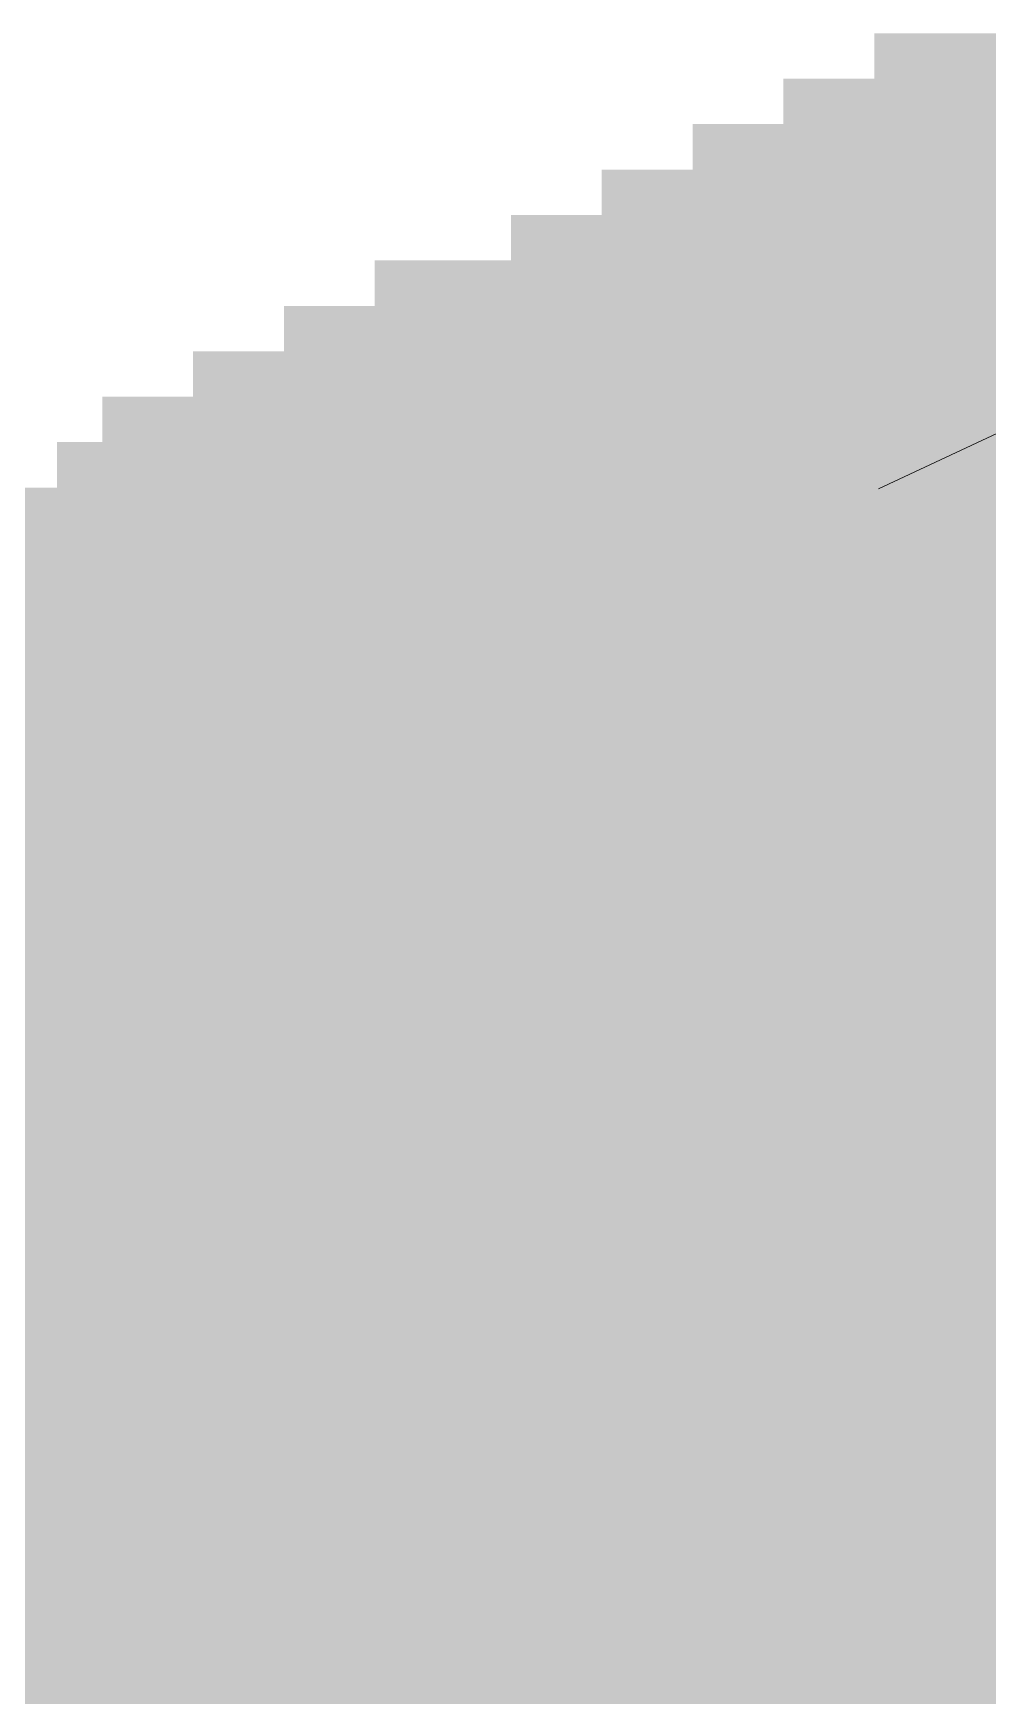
# Model space of a CAD drawing. Header units: millimetres. Extents: x 5 to 1315, y 5 to 292.
# Drawn here: x 1183.984 to 1186.01, y 102.705 to 106.233 of the extents above; entities that cross this region are included whole.
import ezdxf

# ---------------------------------------------------------------- set-up
doc = ezdxf.new("R2010")
doc.units = ezdxf.units.MM
doc.layers.add('EXISTING', color=7, linetype='Continuous')
doc.layers.add('IMAGES', color=7, linetype='Continuous')

# ---------------------------------------------------------------- blocks, each defined once
blk = doc.blocks.new('SHEET_03')
at = {"layer": 'EXISTING', "color": 250, "lineweight": 9}
blk.add_line((285.7784, 105.2663), (286.6158, 105.6594), dxfattribs=at)
at = {"layer": 'IMAGES', "color": 7}
for points in [[(285.7691, 106.1365), (285.8655, 106.1365), (285.7691, 106.2329), (285.8655, 106.2329)], [(285.8655, 106.1365), (285.9618, 106.1365), (285.8655, 106.2329), (285.9618, 106.2329)], [(285.9618, 106.1365), (286.0582, 106.1365), (285.9618, 106.2329), (286.0582, 106.2329)], [(285.5764, 106.0401), (285.6727, 106.0401), (285.5764, 106.1365), (285.6727, 106.1365)], [(285.6727, 106.0401), (285.7691, 106.0401), (285.6727, 106.1365), (285.7691, 106.1365)], [(285.7691, 106.0401), (286.0582, 106.0401), (285.7691, 106.1365), (286.0582, 106.1365)], [(285.3836, 105.9437), (285.48, 105.9437), (285.3836, 106.0401), (285.48, 106.0401)], [(285.48, 105.9437), (285.5764, 105.9437), (285.48, 106.0401), (285.5764, 106.0401)], [(285.5764, 105.9437), (285.7691, 105.9437), (285.5764, 106.0401), (285.7691, 106.0401)], [(285.7691, 105.9437), (286.3473, 105.9437), (285.7691, 106.0401), (286.3473, 106.0401)], [(285.1909, 105.8473), (285.2873, 105.8473), (285.1909, 105.9437), (285.2873, 105.9437)], [(285.2873, 105.8473), (285.3836, 105.8473), (285.2873, 105.9437), (285.3836, 105.9437)], [(285.3836, 105.8473), (285.5764, 105.8473), (285.3836, 105.9437), (285.5764, 105.9437)], [(285.5764, 105.8473), (286.2509, 105.8473), (285.5764, 105.9437), (286.2509, 105.9437)], [(284.9982, 105.7509), (285.0945, 105.7509), (284.9982, 105.8473), (285.0945, 105.8473)], [(285.0945, 105.7509), (285.1909, 105.7509), (285.0945, 105.8473), (285.1909, 105.8473)], [(285.1909, 105.7509), (285.3836, 105.7509), (285.1909, 105.8473), (285.3836, 105.8473)], [(285.3836, 105.7509), (286.2509, 105.7509), (285.3836, 105.8473), (286.2509, 105.8473)], [(284.7091, 105.6545), (284.9018, 105.6545), (284.7091, 105.7509), (284.9018, 105.7509)], [(284.9018, 105.6545), (284.9982, 105.6545), (284.9018, 105.7509), (284.9982, 105.7509)], [(284.9982, 105.6545), (285.0945, 105.6545), (284.9982, 105.7509), (285.0945, 105.7509)], [(285.0945, 105.6545), (285.1909, 105.6545), (285.0945, 105.7509), (285.1909, 105.7509)], [(285.1909, 105.6545), (286.3473, 105.6545), (285.1909, 105.7509), (286.3473, 105.7509)], [(284.5164, 105.5581), (284.6127, 105.5581), (284.5164, 105.6545), (284.6127, 105.6545)], [(284.6127, 105.5581), (284.7091, 105.5581), (284.6127, 105.6545), (284.7091, 105.6545)], [(284.7091, 105.5581), (284.8055, 105.5581), (284.7091, 105.6545), (284.8055, 105.6545)], [(284.8055, 105.5581), (284.9018, 105.5581), (284.8055, 105.6545), (284.9018, 105.6545)], [(284.9018, 105.5581), (284.9982, 105.5581), (284.9018, 105.6545), (284.9982, 105.6545)], [(284.9982, 105.5581), (286.1545, 105.5581), (284.9982, 105.6545), (286.1545, 105.6545)], [(284.3236, 105.4617), (284.42, 105.4617), (284.3236, 105.5581), (284.42, 105.5581)], [(284.42, 105.4617), (284.5164, 105.4617), (284.42, 105.5581), (284.5164, 105.5581)], [(284.5164, 105.4617), (284.6127, 105.4617), (284.5164, 105.5581), (284.6127, 105.5581)], [(284.6127, 105.4617), (284.7091, 105.4617), (284.6127, 105.5581), (284.7091, 105.5581)], [(284.7091, 105.4617), (284.8055, 105.4617), (284.7091, 105.5581), (284.8055, 105.5581)], [(284.8055, 105.4617), (285.9618, 105.4617), (284.8055, 105.5581), (285.9618, 105.5581)], [(285.9618, 105.4617), (286.0582, 105.4617), (285.9618, 105.5581), (286.0582, 105.5581)], [(284.1309, 105.3653), (284.2273, 105.3653), (284.1309, 105.4617), (284.2273, 105.4617)], [(284.2273, 105.3653), (284.3236, 105.3653), (284.2273, 105.4617), (284.3236, 105.4617)], [(284.3236, 105.3653), (284.42, 105.3653), (284.3236, 105.4617), (284.42, 105.4617)], [(284.42, 105.3653), (284.5164, 105.3653), (284.42, 105.4617), (284.5164, 105.4617)], [(284.5164, 105.3653), (284.6127, 105.3653), (284.5164, 105.4617), (284.6127, 105.4617)], [(284.6127, 105.3653), (285.0945, 105.3653), (284.6127, 105.4617), (285.0945, 105.4617)], [(285.0945, 105.3653), (285.1909, 105.3653), (285.0945, 105.4617), (285.1909, 105.4617)], [(285.1909, 105.3653), (285.5764, 105.3653), (285.1909, 105.4617), (285.5764, 105.4617)], [(285.5764, 105.3653), (285.7691, 105.3653), (285.5764, 105.4617), (285.7691, 105.4617)], [(285.7691, 105.3653), (285.9618, 105.3653), (285.7691, 105.4617), (285.9618, 105.4617)], [(285.9618, 105.3653), (286.0582, 105.3653), (285.9618, 105.4617), (286.0582, 105.4617)], [(284.0345, 105.2689), (284.1309, 105.2689), (284.0345, 105.3653), (284.1309, 105.3653)], [(284.1309, 105.2689), (284.2273, 105.2689), (284.1309, 105.3653), (284.2273, 105.3653)], [(284.2273, 105.2689), (284.3236, 105.2689), (284.2273, 105.3653), (284.3236, 105.3653)], [(284.3236, 105.2689), (284.42, 105.2689), (284.3236, 105.3653), (284.42, 105.3653)], [(284.42, 105.2689), (284.9018, 105.2689), (284.42, 105.3653), (284.9018, 105.3653)], [(284.9018, 105.2689), (285.0945, 105.2689), (284.9018, 105.3653), (285.0945, 105.3653)], [(285.0945, 105.2689), (285.1909, 105.2689), (285.0945, 105.3653), (285.1909, 105.3653)], [(285.1909, 105.2689), (285.2873, 105.2689), (285.1909, 105.3653), (285.2873, 105.3653)], [(285.2873, 105.2689), (285.48, 105.2689), (285.2873, 105.3653), (285.48, 105.3653)], [(285.48, 105.2689), (285.5764, 105.2689), (285.48, 105.3653), (285.5764, 105.3653)], [(285.5764, 105.2689), (285.7691, 105.2689), (285.5764, 105.3653), (285.7691, 105.3653)], [(285.7691, 105.2689), (285.8655, 105.2689), (285.7691, 105.3653), (285.8655, 105.3653)], [(285.8655, 105.2689), (285.9618, 105.2689), (285.8655, 105.3653), (285.9618, 105.3653)], [(285.9618, 105.2689), (286.0582, 105.2689), (285.9618, 105.3653), (286.0582, 105.3653)], [(283.9382, 105.1725), (284.1309, 105.1725), (283.9382, 105.2689), (284.1309, 105.2689)], [(284.1309, 105.1725), (284.2273, 105.1725), (284.1309, 105.2689), (284.2273, 105.2689)], [(284.2273, 105.1725), (284.7091, 105.1725), (284.2273, 105.2689), (284.7091, 105.2689)], [(284.7091, 105.1725), (284.8055, 105.1725), (284.7091, 105.2689), (284.8055, 105.2689)], [(284.8055, 105.1725), (284.9018, 105.1725), (284.8055, 105.2689), (284.9018, 105.2689)], [(284.9018, 105.1725), (284.9982, 105.1725), (284.9018, 105.2689), (284.9982, 105.2689)], [(284.9982, 105.1725), (285.0945, 105.1725), (284.9982, 105.2689), (285.0945, 105.2689)], [(285.0945, 105.1725), (285.1909, 105.1725), (285.0945, 105.2689), (285.1909, 105.2689)], [(285.1909, 105.1725), (285.5764, 105.1725), (285.1909, 105.2689), (285.5764, 105.2689)], [(285.5764, 105.1725), (285.6727, 105.1725), (285.5764, 105.2689), (285.6727, 105.2689)], [(285.6727, 105.1725), (285.7691, 105.1725), (285.6727, 105.2689), (285.7691, 105.2689)], [(285.7691, 105.1725), (285.9618, 105.1725), (285.7691, 105.2689), (285.9618, 105.2689)], [(285.9618, 105.1725), (286.2509, 105.1725), (285.9618, 105.2689), (286.2509, 105.2689)], [(283.9382, 105.0761), (284.5164, 105.0761), (283.9382, 105.1725), (284.5164, 105.1725)], [(284.5164, 105.0761), (284.6127, 105.0761), (284.5164, 105.1725), (284.6127, 105.1725)], [(284.6127, 105.0761), (284.7091, 105.0761), (284.6127, 105.1725), (284.7091, 105.1725)], [(284.7091, 105.0761), (284.8055, 105.0761), (284.7091, 105.1725), (284.8055, 105.1725)], [(284.8055, 105.0761), (284.9018, 105.0761), (284.8055, 105.1725), (284.9018, 105.1725)], [(284.9018, 105.0761), (285.8655, 105.0761), (284.9018, 105.1725), (285.8655, 105.1725)], [(285.8655, 105.0761), (285.9618, 105.0761), (285.8655, 105.1725), (285.9618, 105.1725)], [(285.9618, 105.0761), (286.0582, 105.0761), (285.9618, 105.1725), (286.0582, 105.1725)], [(283.8418, 104.9797), (284.42, 104.9797), (283.8418, 105.0761), (284.42, 105.0761)], [(284.42, 104.9797), (284.5164, 104.9797), (284.42, 105.0761), (284.5164, 105.0761)], [(284.5164, 104.9797), (284.6127, 104.9797), (284.5164, 105.0761), (284.6127, 105.0761)], [(284.6127, 104.9797), (284.7091, 104.9797), (284.6127, 105.0761), (284.7091, 105.0761)], [(284.7091, 104.9797), (284.8055, 104.9797), (284.7091, 105.0761), (284.8055, 105.0761)], [(284.8055, 104.9797), (285.1909, 104.9797), (284.8055, 105.0761), (285.1909, 105.0761)], [(285.1909, 104.9797), (285.2873, 104.9797), (285.1909, 105.0761), (285.2873, 105.0761)], [(285.2873, 104.8833), (285.48, 104.8833), (285.2873, 105.0761), (285.48, 105.0761)], [(285.48, 104.8833), (285.5764, 104.8833), (285.48, 105.0761), (285.5764, 105.0761)], [(285.5764, 104.9797), (285.6727, 104.9797), (285.5764, 105.0761), (285.6727, 105.0761)], [(285.6727, 104.9797), (286.0582, 104.9797), (285.6727, 105.0761), (286.0582, 105.0761)], [(283.4564, 104.8833), (284.0345, 104.8833), (283.4564, 104.9797), (284.0345, 104.9797)], [(284.0345, 104.8833), (284.2273, 104.8833), (284.0345, 104.9797), (284.2273, 104.9797)], [(284.2273, 104.8833), (284.42, 104.8833), (284.2273, 104.9797), (284.42, 104.9797)], [(284.42, 104.8833), (284.5164, 104.8833), (284.42, 104.9797), (284.5164, 104.9797)], [(284.5164, 104.8833), (284.6127, 104.8833), (284.5164, 104.9797), (284.6127, 104.9797)], [(284.6127, 104.8833), (284.9982, 104.8833), (284.6127, 104.9797), (284.9982, 104.9797)], [(284.9982, 104.8833), (285.0945, 104.8833), (284.9982, 104.9797), (285.0945, 104.9797)], [(285.0945, 104.8833), (285.1909, 104.8833), (285.0945, 104.9797), (285.1909, 104.9797)], [(285.1909, 104.8833), (285.2873, 104.8833), (285.1909, 104.9797), (285.2873, 104.9797)], [(285.5764, 104.8833), (285.6727, 104.8833), (285.5764, 104.9797), (285.6727, 104.9797)], [(285.6727, 104.8833), (285.7691, 104.8833), (285.6727, 104.9797), (285.7691, 104.9797)], [(285.7691, 104.8833), (286.2509, 104.8833), (285.7691, 104.9797), (286.2509, 104.9797)], [(283.9382, 104.7869), (284.0345, 104.7869), (283.9382, 104.8833), (284.0345, 104.8833)], [(284.0345, 104.7869), (284.1309, 104.7869), (284.0345, 104.8833), (284.1309, 104.8833)], [(284.1309, 104.7869), (284.2273, 104.7869), (284.1309, 104.8833), (284.2273, 104.8833)], [(284.2273, 104.7869), (284.7091, 104.7869), (284.2273, 104.8833), (284.7091, 104.8833)], [(284.7091, 104.7869), (284.8055, 104.7869), (284.7091, 104.8833), (284.8055, 104.8833)], [(284.8055, 104.7869), (284.9018, 104.7869), (284.8055, 104.8833), (284.9018, 104.8833)], [(284.9018, 104.7869), (285.0945, 104.7869), (284.9018, 104.8833), (285.0945, 104.8833)], [(285.0945, 104.7869), (285.1909, 104.7869), (285.0945, 104.8833), (285.1909, 104.8833)], [(285.1909, 104.7869), (285.6727, 104.7869), (285.1909, 104.8833), (285.6727, 104.8833)], [(285.6727, 104.7869), (285.7691, 104.7869), (285.6727, 104.8833), (285.7691, 104.8833)], [(285.7691, 104.7869), (285.9618, 104.7869), (285.7691, 104.8833), (285.9618, 104.8833)], [(285.9618, 104.7869), (286.0582, 104.7869), (285.9618, 104.8833), (286.0582, 104.8833)], [(283.9382, 104.6905), (284.0345, 104.6905), (283.9382, 104.7869), (284.0345, 104.7869)], [(284.0345, 104.6905), (284.1309, 104.6905), (284.0345, 104.7869), (284.1309, 104.7869)], [(284.1309, 104.6905), (284.2273, 104.6905), (284.1309, 104.7869), (284.2273, 104.7869)], [(284.2273, 104.6905), (284.5164, 104.6905), (284.2273, 104.7869), (284.5164, 104.7869)], [(284.5164, 104.6905), (284.6127, 104.6905), (284.5164, 104.7869), (284.6127, 104.7869)], [(284.6127, 104.6905), (284.8055, 104.6905), (284.6127, 104.7869), (284.8055, 104.7869)], [(284.8055, 104.6905), (284.9018, 104.6905), (284.8055, 104.7869), (284.9018, 104.7869)], [(284.9018, 104.6905), (285.9618, 104.6905), (284.9018, 104.7869), (285.9618, 104.7869)], [(285.9618, 104.6905), (286.0582, 104.6905), (285.9618, 104.7869), (286.0582, 104.7869)], [(283.8418, 104.5941), (284.3236, 104.5941), (283.8418, 104.6905), (284.3236, 104.6905)], [(284.3236, 104.5941), (284.42, 104.5941), (284.3236, 104.6905), (284.42, 104.6905)], [(284.42, 104.5941), (284.5164, 104.5941), (284.42, 104.6905), (284.5164, 104.6905)], [(284.5164, 104.5941), (284.6127, 104.5941), (284.5164, 104.6905), (284.6127, 104.6905)], [(284.6127, 104.5941), (284.8055, 104.5941), (284.6127, 104.6905), (284.8055, 104.6905)], [(284.8055, 104.5941), (286.0582, 104.5941), (284.8055, 104.6905), (286.0582, 104.6905)], [(283.8418, 104.4977), (284.1309, 104.4977), (283.8418, 104.5941), (284.1309, 104.5941)], [(284.1309, 104.4977), (284.2273, 104.4977), (284.1309, 104.5941), (284.2273, 104.5941)], [(284.2273, 104.4977), (284.3236, 104.4977), (284.2273, 104.5941), (284.3236, 104.5941)], [(284.3236, 104.4977), (284.42, 104.4977), (284.3236, 104.5941), (284.42, 104.5941)], [(284.42, 104.4977), (286.2509, 104.4977), (284.42, 104.5941), (286.2509, 104.5941)], [(283.9382, 104.4013), (284.0345, 104.4013), (283.9382, 104.4977), (284.0345, 104.4977)], [(284.0345, 104.4013), (284.2273, 104.4013), (284.0345, 104.4977), (284.2273, 104.4977)], [(284.2273, 104.4013), (284.3236, 104.4013), (284.2273, 104.4977), (284.3236, 104.4977)], [(284.3236, 104.4013), (286.54, 104.4013), (284.3236, 104.4977), (286.54, 104.4977)], [(283.9382, 104.3049), (284.1309, 104.3049), (283.9382, 104.4013), (284.1309, 104.4013)], [(284.1309, 104.3049), (286.6364, 104.3049), (284.1309, 104.4013), (286.6364, 104.4013)], [(283.9382, 104.2085), (287.0218, 104.2085), (283.9382, 104.3049), (287.0218, 104.3049)], [(283.7455, 104.1121), (287.3109, 104.1121), (283.7455, 104.2085), (287.3109, 104.2085)], [(283.4564, 104.0157), (287.3109, 104.0157), (283.4564, 104.1121), (287.3109, 104.1121)], [(283.2636, 103.9193), (287.5036, 103.9193), (283.2636, 104.0157), (287.5036, 104.0157)], [(283.0709, 103.8229), (287.7927, 103.8229), (283.0709, 103.9193), (287.7927, 103.9193)], [(282.8782, 103.7265), (288.0818, 103.7265), (282.8782, 103.8229), (288.0818, 103.8229)], [(282.5891, 103.6301), (288.0818, 103.6301), (282.5891, 103.7265), (288.0818, 103.7265)], [(282.4927, 103.5337), (288.2745, 103.5337), (282.4927, 103.6301), (288.2745, 103.6301)], [(282.3, 103.4373), (288.5636, 103.4373), (282.3, 103.5337), (288.5636, 103.5337)], [(282.4927, 103.3409), (288.5636, 103.3409), (282.4927, 103.4373), (288.5636, 103.4373)], [(282.5891, 103.2445), (288.2745, 103.2445), (282.5891, 103.3409), (288.2745, 103.3409)], [(282.7818, 103.1481), (287.8891, 103.1481), (282.7818, 103.2445), (287.8891, 103.2445)], [(282.9745, 103.0517), (287.9855, 103.0517), (282.9745, 103.1481), (287.9855, 103.1481)], [(283.2636, 102.9553), (287.6, 102.9553), (283.2636, 103.0517), (287.6, 103.0517)], [(283.4564, 102.8589), (287.5036, 102.8589), (283.4564, 102.9553), (287.5036, 102.9553)], [(283.6491, 102.7625), (287.2145, 102.7625), (283.6491, 102.8589), (287.2145, 102.8589)], [(283.8418, 102.6661), (286.9255, 102.6661), (283.8418, 102.7625), (286.9255, 102.7625)]]:
    blk.add_solid(points, dxfattribs=at)

msp = doc.modelspace()

# ---------------------------------------------------------------- block references
msp.add_blockref('SHEET_03', (900, 0))

doc.saveas('drawing.dxf')
